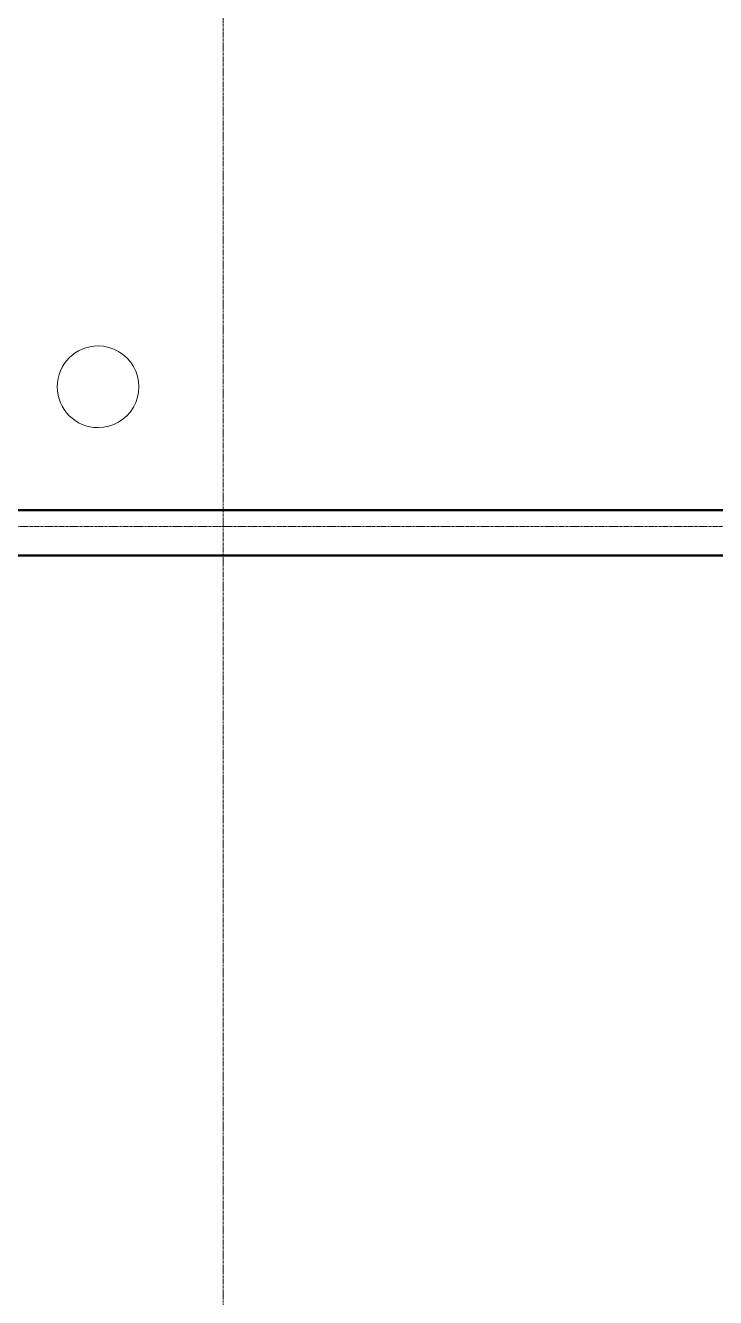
# Model space of a CAD drawing. Header units: inches. Extents: x -1714 to 1984, y -1043 to 970.
# Drawn here: x -1093.3 to -924.3, y -421.6 to -110.1 of the extents above; entities that cross this region are included whole.
import ezdxf

# ---------------------------------------------------------------- set-up
doc = ezdxf.new("R2010")
doc.units = ezdxf.units.IN
doc.header["$MEASUREMENT"] = 0
doc.linetypes.add('Grid Line 1_2_', pattern=[0.875, 0.5, -0.125, 0.125, -0.125])
for name, color, linetype, lineweight in [('A-WALL', 113, 'Continuous', 13), ('I-FURN', 30, 'Continuous', 9), ('S-GRID', 1, 'Continuous', 9)]:
    doc.layers.add(name, color=color, linetype=linetype, lineweight=lineweight)

# ---------------------------------------------------------------- blocks, each defined once
blk = doc.blocks.new('Nemschoff_Steps_866-T7_TableFreestanding - Left Stand -T8-1456986-L2 - Architectural')
at = {"layer": 'I-FURN'}
for start, end in [(360, 180), (180, 360)]:
    blk.add_arc((0, 0), 10, start, end, dxfattribs=at)

msp = doc.modelspace()

# ---------------------------------------------------------------- linework, layer by layer
at = {"layer": 'A-WALL', "lineweight": 50}
for p, q in [((-854.1, -228.79), (-1408.35, -228.79)), ((-1408.35, -239.91), (-870.41, -239.91))]:
    msp.add_line(p, q, dxfattribs=at)
at = {"layer": 'S-GRID', "linetype": 'Grid Line 1_2_'}
for p, q in [((-1044.85, -1043.15), (-1044.85, 921.91)), ((-1714.25, -232.79), (1936.33, -232.79))]:
    msp.add_line(p, q, dxfattribs=at)

# ---------------------------------------------------------------- block references
at = {"layer": 'I-FURN', "rotation": 270.0000000000002}
msp.add_blockref('Nemschoff_Steps_866-T7_TableFreestanding - Left Stand -T8-1456986-L2 - Architectural', (-1075.47, -198.59), dxfattribs=at)

doc.saveas('drawing.dxf')
